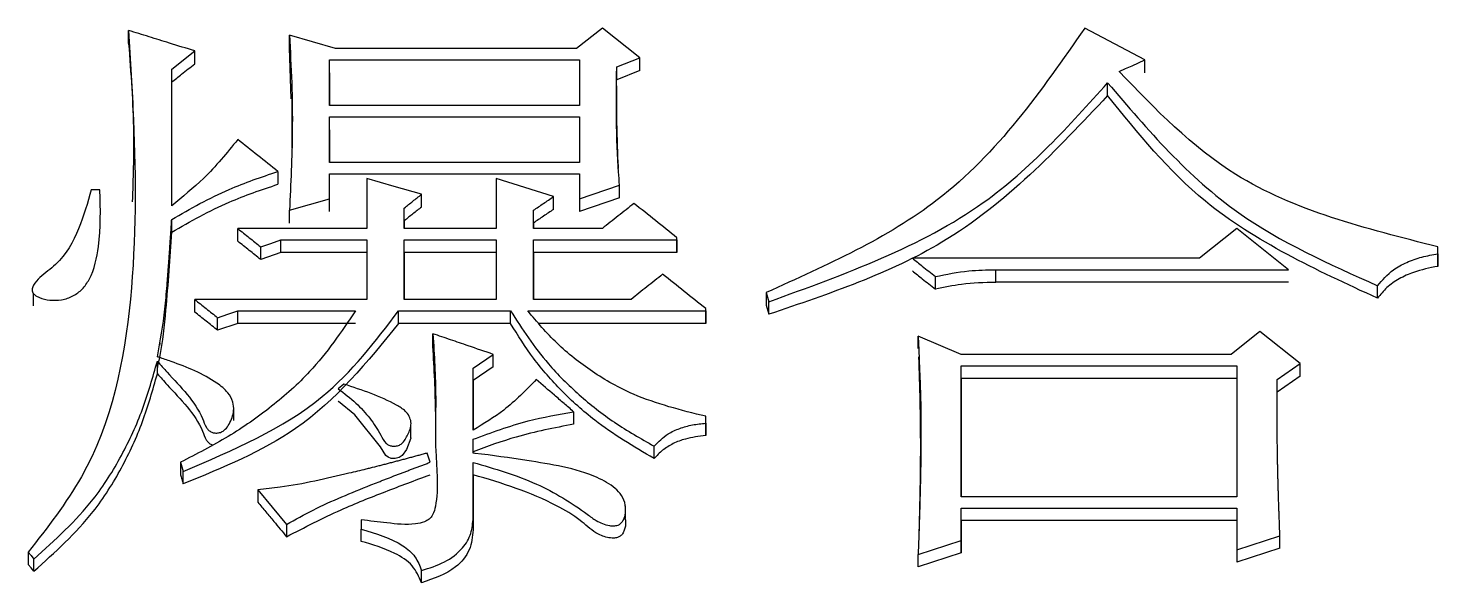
# Model space of a CAD drawing. Header units: millimetres. Extents: x 2028 to 4172, y 863 to 2379.
# Drawn here: x 2530.63 to 2535.94, y 2184.71 to 2186.8 of the extents above; entities that cross this region are included whole.
import ezdxf

# ---------------------------------------------------------------- set-up
doc = ezdxf.new("R2010")
doc.units = ezdxf.units.MM

msp = doc.modelspace()

# ---------------------------------------------------------------- linework, layer by layer
at = {"color": 7, "linetype": 'Continuous', "lineweight": 25}
for p, q in [((2531.0043, 2186.744), (2531.0043, 2186.7928)), ((2532.7892, 2186.8013), (2532.6918, 2186.7244)), ((2532.9298, 2186.6901), (2532.7892, 2186.8013)), ((2534.8337, 2186.6816), (2534.6065, 2186.8013)), ((2531.7832, 2186.7244), (2531.6101, 2186.7757)), ((2531.6101, 2186.7269), (2531.6101, 2186.7757)), ((2531.1666, 2186.6474), (2531.2531, 2186.7158)), ((2531.2531, 2186.6671), (2531.2531, 2186.7158)), ((2531.6171, 2186.5358), (2531.6101, 2186.7269)), ((2531.7615, 2186.6816), (2532.7026, 2186.6816)), ((2531.7615, 2186.5104), (2531.7615, 2186.6816)), ((2531.7615, 2186.633), (2531.7615, 2186.6816)), ((2532.7026, 2186.6816), (2532.7026, 2186.5104)), ((2532.8433, 2186.6559), (2532.9298, 2186.6901)), ((2532.9298, 2186.6415), (2532.9298, 2186.6901)), ((2534.8337, 2186.633), (2534.8337, 2186.6816)), ((2531.1666, 2186.1328), (2531.1666, 2186.6474)), ((2531.1666, 2186.5988), (2531.1666, 2186.6474)), ((2531.7615, 2186.633), (2531.7615, 2186.5104)), ((2532.8433, 2186.6073), (2532.8433, 2186.6559)), ((2532.9298, 2186.6415), (2532.8433, 2186.6073)), ((2531.1666, 2186.1375), (2531.1666, 2186.5988)), ((2534.693, 2186.5475), (2534.693, 2186.5961)), ((2531.619, 2186.5375), (2531.6186, 2186.3514)), ((2532.7026, 2186.5104), (2531.7615, 2186.5104)), ((2531.7615, 2186.4675), (2532.7026, 2186.4675)), ((2531.7615, 2186.296), (2531.7615, 2186.4675)), ((2531.7615, 2186.4192), (2531.7615, 2186.4675)), ((2532.7026, 2186.4675), (2532.7026, 2186.296)), ((2531.7615, 2186.4192), (2531.7615, 2186.296)), ((2531.5668, 2186.2616), (2531.5668, 2186.2136)), ((2532.7026, 2186.296), (2531.7615, 2186.296)), ((2531.7615, 2186.1586), (2531.7615, 2186.2531)), ((2531.7615, 2186.2531), (2532.7026, 2186.2531)), ((2531.7615, 2186.205), (2531.7615, 2186.2531)), ((2532.7026, 2186.2531), (2532.7026, 2186.1586)), ((2531.9022, 2186.2359), (2531.9022, 2186.0468)), ((2532.3889, 2186.2359), (2532.389, 2186.0468)), ((2532.7026, 2186.1586), (2532.8541, 2186.2101)), ((2532.8541, 2186.1621), (2532.8541, 2186.2101)), ((2530.8962, 2186.193), (2530.8637, 2186.193)), ((2531.6101, 2186.1156), (2531.7615, 2186.1586)), ((2531.7615, 2186.1106), (2531.7615, 2186.1586)), ((2532.1077, 2186.1278), (2532.1077, 2186.1758)), ((2532.6053, 2186.1192), (2532.6053, 2186.1672)), ((2532.8541, 2186.1621), (2532.7027, 2186.1106)), ((2532.7026, 2186.1586), (2532.7027, 2186.1106)), ((2530.898, 2186.1126), (2530.898, 2186.1129)), ((2531.6101, 2186.0677), (2531.6101, 2186.1156)), ((2532.0428, 2186.0468), (2532.0428, 2186.1242)), ((2532.0428, 2186.0763), (2532.0428, 2186.1242)), ((2532.5296, 2186.0468), (2532.5296, 2186.1156)), ((2532.5296, 2186.0677), (2532.5296, 2186.1156)), ((2531.1666, 2186.0334), (2531.1666, 2186.0812)), ((2531.9022, 2186.0468), (2531.4154, 2186.0468)), ((2532.0428, 2186.0763), (2532.0428, 2186.0468)), ((2532.389, 2186.0468), (2532.0428, 2186.0468)), ((2532.5296, 2186.0677), (2532.5296, 2186.0468)), ((2532.7892, 2186.0468), (2532.5296, 2186.0468)), ((2535.1798, 2186.0469), (2535.0392, 2185.935)), ((2535.3745, 2185.892), (2535.1798, 2186.0469)), ((2531.5777, 2186.0038), (2531.9022, 2186.0038)), ((2531.5777, 2185.9561), (2531.5777, 2186.0038)), ((2531.9022, 2186.0038), (2531.9022, 2185.78)), ((2532.0428, 2186.0038), (2532.389, 2186.0038)), ((2532.0428, 2185.78), (2532.0428, 2186.0038)), ((2532.0428, 2185.9561), (2532.0428, 2186.0038)), ((2532.389, 2186.0038), (2532.389, 2185.78)), ((2532.5296, 2186.0038), (2533.0704, 2186.0038)), ((2532.5296, 2185.78), (2532.5296, 2186.0038)), ((2532.5296, 2185.9561), (2532.5296, 2186.0038)), ((2533.0704, 2186.0038), (2533.0704, 2186.0124)), ((2533.0704, 2185.9647), (2533.0704, 2186.0124)), ((2533.0704, 2186.0038), (2533.0704, 2185.9561)), ((2531.5019, 2185.9303), (2531.5019, 2185.978)), ((2531.5777, 2185.9561), (2531.5019, 2185.9303)), ((2531.9022, 2185.9561), (2531.5777, 2185.9561)), ((2532.0428, 2185.9561), (2532.0428, 2185.78)), ((2532.389, 2185.9561), (2532.0428, 2185.9561)), ((2532.5296, 2185.9561), (2532.5296, 2185.78)), ((2533.0704, 2185.9561), (2532.5296, 2185.9561)), ((2533.0704, 2185.9561), (2533.0704, 2185.9647)), ((2535.0392, 2185.935), (2533.9575, 2185.935)), ((2535.937, 2185.9522), (2535.937, 2185.978)), ((2535.937, 2185.9303), (2535.937, 2185.978)), ((2535.937, 2185.9522), (2535.937, 2185.9045)), ((2534.2712, 2185.892), (2535.3745, 2185.892)), ((2534.2712, 2185.8444), (2534.2712, 2185.892)), ((2534.044, 2185.8185), (2534.044, 2185.8661)), ((2535.3745, 2185.8444), (2534.2712, 2185.8444)), ((2535.7099, 2185.7841), (2535.7099, 2185.8317)), ((2530.6444, 2185.804), (2530.6444, 2185.7562)), ((2531.9022, 2185.78), (2531.2531, 2185.78)), ((2532.389, 2185.78), (2532.0428, 2185.78)), ((2532.8974, 2185.78), (2532.5296, 2185.78)), ((2533.4058, 2185.8058), (2533.4166, 2185.7714)), ((2533.4058, 2185.8058), (2533.4058, 2185.7583)), ((2531.4154, 2185.7369), (2531.8589, 2185.7369)), ((2532.0212, 2185.7369), (2532.4431, 2185.7369)), ((2532.0212, 2185.6895), (2532.0212, 2185.7369)), ((2532.4431, 2185.6895), (2532.4431, 2185.7369)), ((2532.508, 2185.7369), (2533.1786, 2185.7369)), ((2533.1786, 2185.7369), (2533.1786, 2185.7455)), ((2533.1786, 2185.6981), (2533.1786, 2185.7455)), ((2533.1786, 2185.7369), (2533.1786, 2185.6895)), ((2533.4058, 2185.7583), (2533.4166, 2185.7239)), ((2533.4166, 2185.7239), (2533.4166, 2185.7714)), ((2531.3397, 2185.6636), (2531.3397, 2185.711)), ((2531.4154, 2185.6895), (2531.3397, 2185.6636)), ((2531.8589, 2185.6895), (2531.4154, 2185.6895)), ((2532.4431, 2185.6895), (2532.0212, 2185.6895)), ((2533.1786, 2185.6895), (2532.551, 2185.6895)), ((2533.1786, 2185.6895), (2533.1786, 2185.6981)), ((2532.151, 2185.6033), (2532.151, 2185.6506)), ((2534.1414, 2185.573), (2533.9791, 2185.642)), ((2533.9791, 2185.5947), (2533.9791, 2185.642)), ((2535.2664, 2185.6593), (2535.1582, 2185.573)), ((2535.4178, 2185.5384), (2535.2664, 2185.6593)), ((2532.3024, 2185.5212), (2532.3781, 2185.573)), ((2532.3781, 2185.5258), (2532.3781, 2185.573)), ((2535.1582, 2185.573), (2534.1414, 2185.573)), ((2531.1125, 2185.4999), (2531.1125, 2185.5471)), ((2532.3781, 2185.5258), (2532.3024, 2185.474)), ((2532.3024, 2185.2878), (2532.3024, 2185.5212)), ((2532.3024, 2185.474), (2532.3024, 2185.5212)), ((2534.1414, 2185.5298), (2535.1798, 2185.5298)), ((2534.1414, 2185.0366), (2534.1414, 2185.5298)), ((2534.1414, 2185.4827), (2534.1414, 2185.5298)), ((2535.1798, 2185.5298), (2535.1798, 2185.0366)), ((2535.3313, 2185.478), (2535.4178, 2185.5384)), ((2535.4178, 2185.4913), (2535.4178, 2185.5384)), ((2531.8157, 2185.4607), (2531.7941, 2185.4434)), ((2532.3024, 2185.474), (2532.3024, 2185.2878)), ((2534.1414, 2185.4827), (2534.1414, 2185.0366)), ((2535.1798, 2185.4827), (2534.1414, 2185.4827)), ((2535.4178, 2185.4913), (2535.3313, 2185.431)), ((2531.4004, 2185.3237), (2531.4004, 2185.3709)), ((2532.6811, 2185.31), (2532.6811, 2185.3569)), ((2532.068, 2185.2593), (2532.068, 2185.3064)), ((2533.1786, 2185.3137), (2533.1786, 2185.3397)), ((2533.1786, 2185.3137), (2533.1786, 2185.2669)), ((2532.3024, 2185.2011), (2532.3024, 2185.2532)), ((2532.3024, 2185.2064), (2532.3024, 2185.2532)), ((2532.1402, 2185.1666), (2532.1293, 2185.2012)), ((2532.9839, 2185.1805), (2532.9839, 2185.2272)), ((2531.1991, 2185.1666), (2531.2099, 2185.132)), ((2532.3024, 2184.9586), (2532.3024, 2185.1663)), ((2532.3024, 2185.1197), (2532.3024, 2185.1663)), ((2531.2099, 2185.0854), (2531.2099, 2185.132)), ((2532.3024, 2185.1197), (2532.3024, 2184.9122)), ((2531.4911, 2185.0626), (2531.5993, 2184.9326)), ((2531.4911, 2185.0626), (2531.4911, 2185.0161)), ((2535.1798, 2185.0366), (2534.1414, 2185.0366)), ((2532.8758, 2184.9563), (2532.8758, 2185.003)), ((2534.1414, 2184.8718), (2534.1414, 2184.9933)), ((2534.1414, 2184.9933), (2535.1798, 2184.9933)), ((2534.1414, 2184.9468), (2534.1414, 2184.9933)), ((2535.1798, 2184.9933), (2535.1798, 2184.8371)), ((2531.5993, 2184.9326), (2531.5993, 2184.8862)), ((2531.8805, 2184.9498), (2531.8805, 2184.9152)), ((2532.3024, 2184.9586), (2532.3024, 2184.9122)), ((2535.1798, 2184.9469), (2534.1414, 2184.9468)), ((2534.1414, 2184.9468), (2534.1414, 2184.8255)), ((2531.8805, 2184.8689), (2531.8805, 2184.9152)), ((2533.9791, 2184.8197), (2534.1414, 2184.8718)), ((2534.1414, 2184.8255), (2534.1414, 2184.8718)), ((2535.1798, 2184.8371), (2535.3421, 2184.8892)), ((2535.3421, 2184.8429), (2535.3421, 2184.8892)), ((2530.6259, 2184.8283), (2530.6259, 2184.782)), ((2534.1414, 2184.8255), (2533.9791, 2184.7735)), ((2533.9791, 2184.7735), (2533.9791, 2184.8197)), ((2535.3421, 2184.8429), (2535.1798, 2184.7909)), ((2535.1798, 2184.8371), (2535.1798, 2184.7909)), ((2530.6474, 2184.7562), (2530.6474, 2184.8024)), ((2532.1077, 2184.7128), (2532.1077, 2184.7589))]:
    msp.add_line(p, q, dxfattribs=at)
at = {"color": 7, "linetype": 'Continuous', "lineweight": 25, "flags": 128}
for points in [[(2532.6918, 2186.7244), (2532.2375, 2186.7244), (2531.7832, 2186.7244)], [(2534.7363, 2186.6388), (2534.7606, 2186.6495), (2534.785, 2186.6602), (2534.8093, 2186.6709), (2534.8337, 2186.6816)], [(2532.1077, 2186.1758), (2532.0049, 2186.2058), (2531.9022, 2186.2359)], [(2532.6053, 2186.1672), (2532.4971, 2186.2015), (2532.3889, 2186.2359)], [(2531.4154, 2185.999), (2531.4154, 2186.0111), (2531.4154, 2186.0232), (2531.4154, 2186.0468)], [(2531.5019, 2185.978), (2531.5398, 2185.9909), (2531.5777, 2186.0038)], [(2535.937, 2185.9045), (2535.937, 2185.919), (2535.937, 2185.9303)], [(2531.2531, 2185.7325), (2531.2531, 2185.7445), (2531.2531, 2185.7565), (2531.2531, 2185.78)], [(2531.3397, 2185.711), (2531.3775, 2185.7239), (2531.4154, 2185.7369)], [(2531.4154, 2185.6895), (2531.4154, 2185.7087), (2531.4154, 2185.7228), (2531.4154, 2185.7369)], [(2532.0677, 2185.2593), (2532.0677, 2185.2576), (2532.0512, 2185.2148), (2532.035, 2185.1921), (2532.0231, 2185.1844), (2532.0088, 2185.1807), (2531.9937, 2185.1814), (2531.9824, 2185.1855), (2531.9733, 2185.1927), (2531.9527, 2185.2251), (2531.8568, 2185.3457), (2531.7947, 2185.3959), (2531.7941, 2185.3964), (2531.7941, 2185.3964)], [(2533.1786, 2185.2928), (2533.1786, 2185.3084), (2533.1786, 2185.3397)], [(2533.1786, 2185.2669), (2533.1786, 2185.2757), (2533.1786, 2185.2814), (2533.1786, 2185.2871), (2533.1786, 2185.2928)], [(2531.1991, 2185.1666), (2531.1991, 2185.1474), (2531.1991, 2185.1336), (2531.1991, 2185.1199)], [(2530.6258, 2184.8283), (2530.6366, 2184.8153), (2530.6474, 2184.8024)], [(2530.6474, 2184.7562), (2530.642, 2184.7627), (2530.6365, 2184.7692), (2530.6258, 2184.7821)]]:
    msp.add_lwpolyline(points, dxfattribs=at)
at = {"color": 7, "linetype": 'Continuous', "lineweight": 25}
for points, knots in [([(2531.0043, 2186.7928), (2531.011, 2186.6806), (2531.0313, 2186.3445), (2531.034, 2185.7811), (2530.9193, 2185.2034), (2530.6981, 2184.9206), (2530.6259, 2184.8283)], [0, 0, 0, 0, 0.166548, 0.499383, 0.836688, 1, 1, 1, 1]), ([(2531.2531, 2186.7158), (2531.2214, 2186.7256), (2531.1641, 2186.7434), (2531.0811, 2186.769), (2531.0299, 2186.7849), (2531.0043, 2186.7928)], [0, 0, 0, 0, 0.382595, 0.691297, 1, 1, 1, 1]), ([(2534.6065, 2186.8013), (2534.4426, 2186.5656), (2534.1444, 2186.1365), (2533.6352, 2185.9085), (2533.4058, 2185.8058)], [0, 0, 0, 0, 0.549466, 1, 1, 1, 1]), ([(2531.0043, 2186.744), (2531.0126, 2186.632), (2531.0274, 2186.4337), (2531.0208, 2186.2339), (2531.0179, 2186.1469)], [0, 0, 0, 0, 0.564585, 1, 1, 1, 1]), ([(2531.6101, 2186.7757), (2531.6133, 2186.7156), (2531.6198, 2186.5955), (2531.6229, 2186.3755), (2531.615, 2186.2154), (2531.6101, 2186.1156)], [0, 0, 0, 0, 0.273667, 0.547376, 1, 1, 1, 1]), ([(2531.1666, 2186.5988), (2531.1791, 2186.6086), (2531.1997, 2186.625), (2531.2286, 2186.6478), (2531.2449, 2186.6607), (2531.2531, 2186.6671)], [0, 0, 0, 0, 0.4329059, 0.716452, 1, 1, 1, 1]), ([(2532.8541, 2186.2101), (2532.8528, 2186.2269), (2532.8508, 2186.2522), (2532.8467, 2186.311), (2532.8447, 2186.3573), (2532.8436, 2186.3993), (2532.8433, 2186.4119), (2532.8431, 2186.4245), (2532.8429, 2186.4372), (2532.8426, 2186.454), (2532.8425, 2186.4708), (2532.8424, 2186.4876), (2532.8423, 2186.5002), (2532.8423, 2186.5128), (2532.8423, 2186.5254), (2532.8423, 2186.538), (2532.8424, 2186.5485), (2532.8424, 2186.5569), (2532.8424, 2186.5632), (2532.8425, 2186.5695), (2532.8425, 2186.5758), (2532.8426, 2186.5821), (2532.8426, 2186.5884), (2532.8427, 2186.5947), (2532.8427, 2186.6031), (2532.8428, 2186.6115), (2532.8429, 2186.6199), (2532.843, 2186.6262), (2532.843, 2186.6325), (2532.8431, 2186.6388), (2532.8432, 2186.6466), (2532.8432, 2186.6523), (2532.8433, 2186.6559)], [0, 0, 0, 0, 0.113118, 0.169677, 0.395941, 0.424221, 0.4525, 0.480779, 0.509059, 0.537338, 0.593897, 0.622177, 0.650456, 0.678735, 0.707015, 0.735294, 0.763573, 0.777713, 0.791853, 0.805993, 0.820132, 0.834272, 0.848412, 0.862551, 0.876691, 0.90497, 0.91911, 0.93325, 0.947389, 0.961529, 0.975669, 1, 1, 1, 1]), ([(2535.937, 2185.978), (2535.666, 2186.0464), (2535.1892, 2186.1665), (2534.8728, 2186.4964), (2534.7363, 2186.6388)], [0, 0, 0, 0, 0.568428, 1, 1, 1, 1]), ([(2532.8497, 2186.2736), (2532.8497, 2186.2736), (2532.8498, 2186.2736), (2532.8497, 2186.2757), (2532.8479, 2186.3185), (2532.8439, 2186.4187), (2532.8433, 2186.5109), (2532.8432, 2186.5605), (2532.8432, 2186.5782), (2532.8432, 2186.5845), (2532.8431, 2186.5842), (2532.8431, 2186.584)], [0, 0, 0, 0, 0.0066914, 0.0176059, 0.0437839, 0.5138257, 0.7288407, 0.8737613, 0.9090141, 0.9446975, 1, 1, 1, 1]), ([(2533.4166, 2185.7714), (2533.7042, 2185.8752), (2534.2112, 2186.0584), (2534.5475, 2186.4337), (2534.693, 2186.596)], [0, 0, 0, 0, 0.567325, 1, 1, 1, 1]), ([(2534.693, 2186.596), (2534.8444, 2186.4184), (2535.1191, 2186.0962), (2535.5269, 2185.9136), (2535.7099, 2185.8317)], [0, 0, 0, 0, 0.5512468, 1, 1, 1, 1]), ([(2534.693, 2186.5475), (2534.5012, 2186.3435), (2534.1534, 2185.9733), (2533.6448, 2185.8012), (2533.4166, 2185.7239)], [0, 0, 0, 0, 0.551269, 1, 1, 1, 1]), ([(2535.7099, 2185.7841), (2535.4785, 2185.8909), (2535.0712, 2186.0789), (2534.8071, 2186.4061), (2534.693, 2186.5475)], [0, 0, 0, 0, 0.567951, 1, 1, 1, 1]), ([(2531.4154, 2186.3818), (2531.3744, 2186.3316), (2531.3007, 2186.2415), (2531.2078, 2186.1662), (2531.1666, 2186.1328)], [0, 0, 0, 0, 0.556387, 1, 1, 1, 1]), ([(2531.5668, 2186.2616), (2531.5416, 2186.2817), (2531.4911, 2186.3217), (2531.4406, 2186.3618), (2531.4154, 2186.3818)], [0, 0, 0, 0, 0.499997, 1, 1, 1, 1]), ([(2531.1666, 2186.0812), (2531.2372, 2186.1215), (2531.3638, 2186.1936), (2531.5046, 2186.2408), (2531.5668, 2186.2616)], [0, 0, 0, 0, 0.557889, 1, 1, 1, 1]), ([(2531.1666, 2186.0334), (2531.2372, 2186.0736), (2531.3638, 2186.1456), (2531.5046, 2186.1927), (2531.5668, 2186.2136)], [0, 0, 0, 0, 0.5578529, 1, 1, 1, 1]), ([(2530.8637, 2186.193), (2530.8496, 2186.1438), (2530.8212, 2186.045), (2530.7572, 2185.9262), (2530.6779, 2185.8728), (2530.6488, 2185.8409), (2530.6407, 2185.8225), (2530.6402, 2185.812), (2530.6437, 2185.8035), (2530.6529, 2185.7944), (2530.6739, 2185.7835), (2530.7083, 2185.7757), (2530.7527, 2185.7764), (2530.7954, 2185.7913), (2530.8319, 2185.8181), (2530.8732, 2185.8794), (2530.8996, 2186.0072), (2530.8986, 2186.1208), (2530.8962, 2186.1919), (2530.8962, 2186.193)], [0, 0, 0, 0, 0.151237, 0.303887, 0.374012, 0.409203, 0.423454, 0.431523, 0.439658, 0.449578, 0.466985, 0.502292, 0.540771, 0.580872, 0.619436, 0.662511, 0.788748, 0.996835, 1, 1, 1, 1]), ([(2532.0428, 2186.1242), (2532.0536, 2186.1328), (2532.0752, 2186.15), (2532.0969, 2186.1672), (2532.1077, 2186.1758)], [0, 0, 0, 0, 0.500001, 1, 1, 1, 1]), ([(2532.5296, 2186.1156), (2532.5422, 2186.1242), (2532.5674, 2186.1414), (2532.5927, 2186.1586), (2532.6053, 2186.1672)], [0, 0, 0, 0, 0.500001, 1, 1, 1, 1]), ([(2532.1077, 2186.1278), (2532.0969, 2186.1192), (2532.0752, 2186.1021), (2532.0536, 2186.0849), (2532.0428, 2186.0763)], [0, 0, 0, 0, 0.499997, 1, 1, 1, 1]), ([(2532.6053, 2186.1192), (2532.5927, 2186.1106), (2532.5674, 2186.0935), (2532.5422, 2186.0763), (2532.5296, 2186.0677)], [0, 0, 0, 0, 0.499997, 1, 1, 1, 1]), ([(2532.9082, 2186.1414), (2532.8883, 2186.1257), (2532.8487, 2186.0941), (2532.809, 2186.0626), (2532.7892, 2186.0468)], [0, 0, 0, 0, 0.500001, 1, 1, 1, 1]), ([(2533.0704, 2186.0124), (2533.0434, 2186.0339), (2532.9893, 2186.077), (2532.9352, 2186.1199), (2532.9082, 2186.1414)], [0, 0, 0, 0, 0.5, 1, 1, 1, 1]), ([(2531.1125, 2185.5643), (2531.1233, 2185.6237), (2531.1394, 2185.7128), (2531.147, 2185.8102), (2531.1504, 2185.8512), (2531.1516, 2185.8662), (2531.1525, 2185.8774), (2531.1533, 2185.8886), (2531.1542, 2185.8998), (2531.1549, 2185.9092), (2531.1556, 2185.9185), (2531.1561, 2185.926), (2531.1566, 2185.9335), (2531.1572, 2185.9409), (2531.1577, 2185.9484), (2531.1583, 2185.9577), (2531.1589, 2185.9652), (2531.1595, 2185.9745), (2531.16, 2185.982), (2531.1605, 2185.9895), (2531.161, 2185.997), (2531.1615, 2186.0044), (2531.1622, 2186.0138), (2531.1627, 2186.0212), (2531.1633, 2186.0306), (2531.1638, 2186.038), (2531.1644, 2186.0474), (2531.1649, 2186.0548), (2531.1654, 2186.0623), (2531.1659, 2186.0705), (2531.1663, 2186.0768), (2531.1666, 2186.0812)], [0, 0, 0, 0, 0.346641, 0.519778, 0.563061, 0.584702, 0.606343, 0.627984, 0.649626, 0.671267, 0.682088, 0.703729, 0.714549, 0.72537, 0.747011, 0.757832, 0.779473, 0.790294, 0.811935, 0.822756, 0.833576, 0.855218, 0.866038, 0.88768, 0.8985, 0.920141, 0.930962, 0.952603, 0.963424, 0.974245, 1, 1, 1, 1]), ([(2531.4154, 2186.0468), (2531.4298, 2186.0354), (2531.4587, 2186.0124), (2531.4875, 2185.9895), (2531.5019, 2185.978)], [0, 0, 0, 0, 0.499999, 1, 1, 1, 1]), ([(2531.1125, 2185.5172), (2531.1157, 2185.5319), (2531.1315, 2185.6058), (2531.1449, 2185.7296), (2531.157, 2185.887), (2531.1634, 2185.9846), (2531.1666, 2186.0334)], [0, 0, 0, 0, 0.086672, 0.433942, 0.716948, 1, 1, 1, 1]), ([(2531.5019, 2185.9303), (2531.4875, 2185.9418), (2531.4587, 2185.9647), (2531.4298, 2185.9876), (2531.4154, 2185.999)], [0, 0, 0, 0, 0.5, 1, 1, 1, 1]), ([(2533.9575, 2185.935), (2533.9698, 2185.9252), (2533.9904, 2185.9088), (2534.0193, 2185.8858), (2534.0358, 2185.8727), (2534.044, 2185.8661)], [0, 0, 0, 0, 0.428307, 0.714154, 1, 1, 1, 1]), ([(2535.7099, 2185.8317), (2535.7283, 2185.8529), (2535.7589, 2185.8883), (2535.8198, 2185.9211), (2535.8768, 2185.9408), (2535.9169, 2185.9484), (2535.937, 2185.9522)], [0, 0, 0, 0, 0.329917, 0.550134, 0.774051, 1, 1, 1, 1]), ([(2533.9575, 2185.8873), (2533.9698, 2185.8775), (2533.9904, 2185.8611), (2534.0193, 2185.8382), (2534.0358, 2185.8251), (2534.044, 2185.8185)], [0, 0, 0, 0, 0.4285576, 0.7142788, 1, 1, 1, 1]), ([(2534.044, 2185.8661), (2534.0858, 2185.8746), (2534.1607, 2185.8897), (2534.2373, 2185.8912), (2534.2712, 2185.8919)], [0, 0, 0, 0, 0.559043, 1, 1, 1, 1]), ([(2535.937, 2185.9045), (2535.9059, 2185.8984), (2535.855, 2185.8883), (2535.7911, 2185.8589), (2535.7434, 2185.8267), (2535.721, 2185.7982), (2535.7099, 2185.7841)], [0, 0, 0, 0, 0.34797, 0.569793, 0.78749, 1, 1, 1, 1]), ([(2533.0164, 2185.8747), (2532.9965, 2185.8589), (2532.9569, 2185.8274), (2532.9172, 2185.7958), (2532.8974, 2185.78)], [0, 0, 0, 0, 0.500001, 1, 1, 1, 1]), ([(2533.1786, 2185.7455), (2533.1516, 2185.767), (2533.0975, 2185.8101), (2533.0434, 2185.8532), (2533.0164, 2185.8747)], [0, 0, 0, 0, 0.5, 1, 1, 1, 1]), ([(2534.2712, 2185.8443), (2534.2281, 2185.8431), (2534.1514, 2185.841), (2534.0768, 2185.8254), (2534.044, 2185.8185)], [0, 0, 0, 0, 0.5608916, 1, 1, 1, 1]), ([(2531.2531, 2185.78), (2531.2676, 2185.7685), (2531.2964, 2185.7455), (2531.3253, 2185.7225), (2531.3397, 2185.711)], [0, 0, 0, 0, 0.4999995, 1, 1, 1, 1]), ([(2531.8589, 2185.7369), (2531.8053, 2185.6578), (2531.7165, 2185.5267), (2531.5449, 2185.3742), (2531.3812, 2185.2596), (2531.26, 2185.1977), (2531.1991, 2185.1666)], [0, 0, 0, 0, 0.333002, 0.552476, 0.774971, 1, 1, 1, 1]), ([(2531.2099, 2185.132), (2531.3983, 2185.2123), (2531.7298, 2185.3536), (2531.9333, 2185.6213), (2532.0212, 2185.7369)], [0, 0, 0, 0, 0.568507, 1, 1, 1, 1]), ([(2531.3397, 2185.6636), (2531.3253, 2185.6751), (2531.2964, 2185.6981), (2531.2676, 2185.721), (2531.2531, 2185.7325)], [0, 0, 0, 0, 0.5, 1, 1, 1, 1]), ([(2532.4431, 2185.7369), (2532.4876, 2185.6685), (2532.5614, 2185.5553), (2532.7, 2185.4185), (2532.8331, 2185.3135), (2532.9335, 2185.2561), (2532.9839, 2185.2272)], [0, 0, 0, 0, 0.333809, 0.553089, 0.775219, 1, 1, 1, 1]), ([(2533.1786, 2185.3397), (2533.0857, 2185.3628), (2532.9337, 2185.4005), (2532.7496, 2185.5045), (2532.6147, 2185.6109), (2532.5434, 2185.6951), (2532.508, 2185.7369)], [0, 0, 0, 0, 0.347456, 0.568585, 0.785979, 1, 1, 1, 1]), ([(2532.0212, 2185.6895), (2531.9038, 2185.5447), (2531.6905, 2185.2816), (2531.359, 2185.1462), (2531.2099, 2185.0854)], [0, 0, 0, 0, 0.550322, 1, 1, 1, 1]), ([(2532.9839, 2185.1805), (2532.907, 2185.2261), (2532.781, 2185.3008), (2532.6341, 2185.4336), (2532.5269, 2185.5558), (2532.4709, 2185.6451), (2532.4431, 2185.6895)], [0, 0, 0, 0, 0.346062, 0.56664, 0.784508, 1, 1, 1, 1]), ([(2531.1212, 2185.6063), (2531.1212, 2185.6063), (2531.1212, 2185.6062), (2531.1213, 2185.6066), (2531.1215, 2185.6078), (2531.1221, 2185.611), (2531.1228, 2185.6144), (2531.1232, 2185.6163)], [0, 0, 0, 0, 0.025297, 0.141451, 0.270493, 0.58461, 1, 1, 1, 1]), ([(2532.151, 2185.6506), (2532.1558, 2185.5706), (2532.1648, 2185.4227), (2532.1563, 2185.2063), (2532.1744, 2185.0579), (2532.1538, 2184.9723), (2532.1378, 2184.952), (2532.1155, 2184.9394), (2532.0612, 2184.9285), (2531.9805, 2184.9379), (2531.9127, 2184.946), (2531.8805, 2184.9498)], [0, 0, 0, 0, 0.257644, 0.476383, 0.695117, 0.731864, 0.752184, 0.772582, 0.805413, 0.907666, 1, 1, 1, 1]), ([(2532.3781, 2185.573), (2532.3467, 2185.5837), (2532.2932, 2185.602), (2532.2175, 2185.6279), (2532.1731, 2185.643), (2532.151, 2185.6506)], [0, 0, 0, 0, 0.414509, 0.707253, 1, 1, 1, 1]), ([(2533.9791, 2185.642), (2533.9795, 2185.6338), (2533.9801, 2185.6216), (2533.981, 2185.6012), (2533.9818, 2185.5807), (2533.9826, 2185.5603), (2533.9834, 2185.5399), (2533.984, 2185.5235), (2533.9846, 2185.5072), (2533.9851, 2185.4949), (2533.9861, 2185.4704), (2533.9893, 2185.3845), (2533.9898, 2185.2984), (2533.9894, 2185.2205), (2533.9893, 2185.2041), (2533.9891, 2185.1877), (2533.9889, 2185.1713), (2533.9887, 2185.1549), (2533.9884, 2185.1385), (2533.9882, 2185.1262), (2533.988, 2185.116), (2533.9878, 2185.1057), (2533.9876, 2185.0975), (2533.9874, 2185.0893), (2533.9872, 2185.0811), (2533.987, 2185.0729), (2533.9868, 2185.0626), (2533.9866, 2185.0544), (2533.9863, 2185.0462), (2533.9861, 2185.038), (2533.9859, 2185.0298), (2533.9856, 2185.0195), (2533.9854, 2185.0113), (2533.9852, 2185.0031), (2533.9849, 2184.9949), (2533.9847, 2184.9867), (2533.9844, 2184.9785), (2533.9842, 2184.9703), (2533.9839, 2184.962), (2533.9836, 2184.9518), (2533.9833, 2184.9436), (2533.983, 2184.9333), (2533.9827, 2184.9251), (2533.9825, 2184.9169), (2533.9822, 2184.9086), (2533.9819, 2184.9004), (2533.9815, 2184.8902), (2533.9813, 2184.8819), (2533.981, 2184.8737), (2533.9807, 2184.8655), (2533.9804, 2184.8573), (2533.9801, 2184.8491), (2533.9798, 2184.8411), (2533.9795, 2184.8313), (2533.9792, 2184.8236), (2533.9791, 2184.8197)], [0, 0, 0, 0, 0.029904, 0.044856, 0.07476, 0.104664, 0.119616, 0.14952, 0.164472, 0.179424, 0.194376, 0.254184, 0.493446, 0.508398, 0.538302, 0.553254, 0.568206, 0.59811, 0.613062, 0.628014, 0.642966, 0.650442, 0.665394, 0.67287, 0.680346, 0.695298, 0.702774, 0.717726, 0.725202, 0.732678, 0.74763, 0.755106, 0.770057, 0.777533, 0.785009, 0.799961, 0.807437, 0.814913, 0.829865, 0.837341, 0.852293, 0.859769, 0.874721, 0.882197, 0.889673, 0.904625, 0.912101, 0.927053, 0.934529, 0.942005, 0.956957, 0.964433, 0.971909, 0.985954, 1, 1, 1, 1]), ([(2531.1125, 2185.5471), (2531.1247, 2185.5333), (2531.1856, 2185.4643), (2531.2643, 2185.3877), (2531.2923, 2185.3043), (2531.3047, 2185.2868), (2531.3164, 2185.2796), (2531.3297, 2185.2764), (2531.3437, 2185.277), (2531.3575, 2185.2816), (2531.3719, 2185.2927), (2531.3885, 2185.3191), (2531.4022, 2185.3541), (2531.3987, 2185.3962), (2531.3774, 2185.4334), (2531.3034, 2185.4935), (2531.2099, 2185.5305), (2531.132, 2185.5574), (2531.1148, 2185.5635), (2531.1125, 2185.5643)], [0, 0, 0, 0, 0.066203, 0.331418, 0.376174, 0.392134, 0.408285, 0.422252, 0.437571, 0.454108, 0.470588, 0.499884, 0.567199, 0.607022, 0.655995, 0.720748, 0.938177, 0.991744, 1, 1, 1, 1]), ([(2532.1615, 2185.22), (2532.1617, 2185.2631), (2532.1624, 2185.3912), (2532.1555, 2185.5188), (2532.151, 2185.6033)], [0, 0, 0, 0, 0.336896, 1, 1, 1, 1]), ([(2533.9806, 2185.5637), (2533.984, 2185.4526), (2533.989, 2185.2878), (2533.9861, 2185.0748), (2533.9839, 2184.9734), (2533.9826, 2184.9259), (2533.9819, 2184.9014), (2533.9817, 2184.8954), (2533.9816, 2184.8914)], [0, 0, 0, 0, 0.503814, 0.747752, 0.874235, 0.934549, 0.957165, 1, 1, 1, 1]), ([(2530.6474, 2184.8024), (2530.7266, 2184.8741), (2530.8563, 2184.9914), (2530.9807, 2185.1904), (2531.0612, 2185.3653), (2531.0955, 2185.4866), (2531.1125, 2185.5471)], [0, 0, 0, 0, 0.345608, 0.56562, 0.783503, 1, 1, 1, 1]), ([(2530.6474, 2184.7562), (2530.7266, 2184.8278), (2530.8563, 2184.945), (2530.9807, 2185.1437), (2531.0612, 2185.3184), (2531.0955, 2185.4395), (2531.1125, 2185.4999)], [0, 0, 0, 0, 0.345691, 0.565702, 0.783554, 1, 1, 1, 1]), ([(2531.1125, 2185.4999), (2531.1247, 2185.4861), (2531.1857, 2185.4172), (2531.2642, 2185.341), (2531.2923, 2185.2576), (2531.3044, 2185.2404), (2531.3134, 2185.234), (2531.3195, 2185.2326), (2531.3208, 2185.2323)], [0, 0, 0, 0, 0.160679, 0.804376, 0.910674, 0.949608, 0.989033, 1, 1, 1, 1]), ([(2531.7941, 2185.4434), (2531.8169, 2185.426), (2531.8607, 2185.3925), (2531.9143, 2185.3332), (2531.9494, 2185.2812), (2531.967, 2185.2428), (2531.9848, 2185.2302), (2531.9973, 2185.227), (2532.0109, 2185.2271), (2532.0248, 2185.231), (2532.039, 2185.241), (2532.0532, 2185.2635), (2532.0659, 2185.2896), (2532.0697, 2185.3188), (2532.062, 2185.3405), (2532.0448, 2185.3637), (2531.9955, 2185.3934), (2531.9183, 2185.4276), (2531.85, 2185.4496), (2531.8157, 2185.4607)], [0, 0, 0, 0, 0.117411, 0.224514, 0.331514, 0.385099, 0.401502, 0.417942, 0.434593, 0.453955, 0.473463, 0.503457, 0.565822, 0.597864, 0.6299, 0.663784, 0.718184, 0.85806, 1, 1, 1, 1]), ([(2532.5404, 2185.478), (2532.5013, 2185.4379), (2532.4308, 2185.3658), (2532.3419, 2185.3118), (2532.3024, 2185.2878)], [0, 0, 0, 0, 0.555111, 1, 1, 1, 1]), ([(2532.681, 2185.357), (2532.669, 2185.3673), (2532.6449, 2185.3881), (2532.598, 2185.4284), (2532.5632, 2185.4584), (2532.5404, 2185.478)], [0, 0, 0, 0, 0.25711, 0.51422, 1, 1, 1, 1]), ([(2535.3421, 2184.8892), (2535.3416, 2184.9012), (2535.341, 2184.9193), (2535.3401, 2184.9434), (2535.3394, 2184.9615), (2535.3388, 2184.9795), (2535.3381, 2184.9976), (2535.3375, 2185.0157), (2535.337, 2185.0307), (2535.3366, 2185.0428), (2535.3364, 2185.0518), (2535.3361, 2185.0608), (2535.3358, 2185.0698), (2535.3356, 2185.0789), (2535.3353, 2185.0879), (2535.3351, 2185.0969), (2535.3348, 2185.106), (2535.3346, 2185.115), (2535.3344, 2185.124), (2535.3342, 2185.133), (2535.334, 2185.1421), (2535.3338, 2185.1511), (2535.3336, 2185.1601), (2535.3334, 2185.1691), (2535.3332, 2185.1781), (2535.3331, 2185.1872), (2535.3329, 2185.1962), (2535.3328, 2185.2052), (2535.3327, 2185.2142), (2535.3326, 2185.2232), (2535.3324, 2185.2323), (2535.3323, 2185.2413), (2535.3322, 2185.2503), (2535.3321, 2185.2593), (2535.3321, 2185.2683), (2535.332, 2185.2774), (2535.3319, 2185.2864), (2535.3318, 2185.2954), (2535.3318, 2185.3044), (2535.3317, 2185.3134), (2535.3317, 2185.3224), (2535.3316, 2185.3344), (2535.3316, 2185.3465), (2535.3315, 2185.3585), (2535.3315, 2185.3675), (2535.3314, 2185.3765), (2535.3314, 2185.3855), (2535.3314, 2185.3945), (2535.3314, 2185.4035), (2535.3314, 2185.4125), (2535.3313, 2185.4215), (2535.3313, 2185.4305), (2535.3313, 2185.438), (2535.3313, 2185.444), (2535.3313, 2185.4485), (2535.3313, 2185.4531), (2535.3313, 2185.4576), (2535.3313, 2185.4621), (2535.3313, 2185.4666), (2535.3313, 2185.4719), (2535.3313, 2185.4757), (2535.3313, 2185.478)], [0, 0, 0, 0, 0.061285, 0.091928, 0.12257, 0.153213, 0.183855, 0.214498, 0.24514, 0.260462, 0.275783, 0.291104, 0.306426, 0.321747, 0.337068, 0.352389, 0.367711, 0.383032, 0.398353, 0.413674, 0.428996, 0.444317, 0.459638, 0.47496, 0.490281, 0.505602, 0.520923, 0.536245, 0.551566, 0.566887, 0.582209, 0.59753, 0.612851, 0.628172, 0.643494, 0.658815, 0.674136, 0.689457, 0.704779, 0.7201, 0.735421, 0.750743, 0.781385, 0.796706, 0.812028, 0.827349, 0.84267, 0.857991, 0.873313, 0.888634, 0.903955, 0.919277, 0.934598, 0.942258, 0.949919, 0.95758, 0.96524, 0.972901, 0.980562, 0.988222, 1, 1, 1, 1]), ([(2532.3024, 2185.2532), (2532.3709, 2185.2785), (2532.4934, 2185.3238), (2532.6236, 2185.3468), (2532.681, 2185.3569)], [0, 0, 0, 0, 0.55855, 1, 1, 1, 1]), ([(2532.681, 2185.31), (2532.6082, 2185.2961), (2532.4786, 2185.2712), (2532.3561, 2185.2262), (2532.3024, 2185.2064)], [0, 0, 0, 0, 0.561231, 1, 1, 1, 1]), ([(2532.9839, 2185.2272), (2533.0005, 2185.2439), (2533.028, 2185.2716), (2533.0804, 2185.2951), (2533.1282, 2185.3089), (2533.1618, 2185.3121), (2533.1786, 2185.3137)], [0, 0, 0, 0, 0.330678, 0.55099, 0.77457, 1, 1, 1, 1]), ([(2533.1786, 2185.2669), (2533.1527, 2185.2639), (2533.1102, 2185.259), (2533.0556, 2185.2382), (2533.0149, 2185.2134), (2532.9942, 2185.1914), (2532.9839, 2185.1805)], [0, 0, 0, 0, 0.347151, 0.569168, 0.786857, 1, 1, 1, 1]), ([(2532.1293, 2185.2012), (2532.1267, 2185.2005), (2532.1214, 2185.1991), (2532.1135, 2185.1969), (2532.1055, 2185.1948), (2532.0949, 2185.1919), (2532.0843, 2185.1891), (2532.0737, 2185.1862), (2532.0658, 2185.1841), (2532.0552, 2185.1813), (2532.0446, 2185.1784), (2532.034, 2185.1756), (2532.0261, 2185.1735), (2532.0155, 2185.1707), (2532.0048, 2185.1679), (2531.9916, 2185.1644), (2531.9783, 2185.1609), (2531.9624, 2185.1568), (2531.9411, 2185.1513), (2531.9198, 2185.146), (2531.8825, 2185.1367), (2531.7703, 2185.1098), (2531.6353, 2185.0783), (2531.5192, 2185.0657), (2531.4911, 2185.0626)], [0, 0, 0, 0, 0.012619, 0.025237, 0.037856, 0.050474, 0.075711, 0.08833, 0.100948, 0.113567, 0.138804, 0.151422, 0.164041, 0.176659, 0.201896, 0.214515, 0.239752, 0.264989, 0.290226, 0.3407, 0.365937, 0.466887, 0.870929, 1, 1, 1, 1]), ([(2532.3024, 2185.1663), (2532.3836, 2185.1424), (2532.5381, 2185.097), (2532.6855, 2185.0073), (2532.7678, 2184.9437), (2532.8033, 2184.9293), (2532.8321, 2184.9265), (2532.8472, 2184.9289), (2532.8594, 2184.9362), (2532.8694, 2184.9489), (2532.8774, 2184.9725), (2532.8778, 2185.0057), (2532.8645, 2185.0416), (2532.8287, 2185.079), (2532.7151, 2185.1415), (2532.5292, 2185.1689), (2532.3725, 2185.1934), (2532.3048, 2185.2008), (2532.3024, 2185.2011)], [0, 0, 0, 0, 0.188824, 0.359425, 0.391174, 0.431004, 0.443042, 0.4552, 0.463942, 0.475035, 0.493349, 0.52466, 0.556942, 0.585534, 0.64557, 0.848774, 0.994709, 1, 1, 1, 1]), ([(2531.5993, 2184.9326), (2531.6325, 2184.9511), (2531.734, 2185.0077), (2531.8528, 2185.0554), (2531.9402, 2185.0903), (2531.9587, 2185.0976), (2531.9773, 2185.1048), (2531.9935, 2185.1111), (2532.0074, 2185.1165), (2532.0144, 2185.1191), (2532.0237, 2185.1227), (2532.033, 2185.1262), (2532.0423, 2185.1298), (2532.0493, 2185.1324), (2532.0586, 2185.1359), (2532.0679, 2185.1395), (2532.0772, 2185.143), (2532.0842, 2185.1456), (2532.0935, 2185.1491), (2532.1028, 2185.1526), (2532.1122, 2185.1561), (2532.1191, 2185.1587), (2532.1285, 2185.1622), (2532.1355, 2185.1648), (2532.1402, 2185.1666)], [0, 0, 0, 0, 0.194919, 0.596792, 0.647185, 0.672381, 0.697577, 0.74797, 0.760568, 0.773166, 0.785764, 0.81096, 0.823558, 0.836156, 0.848754, 0.873951, 0.886549, 0.899147, 0.911745, 0.936941, 0.949539, 0.962137, 0.974736, 1, 1, 1, 1]), ([(2531.5993, 2184.8862), (2531.6671, 2184.9214), (2531.7876, 2184.9839), (2531.9712, 2185.0564), (2532.0838, 2185.0987), (2532.1402, 2185.1199)], [0, 0, 0, 0, 0.390671, 0.695193, 1, 1, 1, 1]), ([(2532.8744, 2184.9561), (2532.8755, 2184.9513), (2532.8786, 2184.9364), (2532.8747, 2184.916), (2532.8664, 2184.8981), (2532.8574, 2184.8882), (2532.8456, 2184.8822), (2532.8287, 2184.8799), (2532.8, 2184.8843), (2532.7539, 2184.9039), (2532.7008, 2184.956), (2532.6006, 2185.0142), (2532.4647, 2185.0714), (2532.3567, 2185.1035), (2532.3024, 2185.1197)], [0, 0, 0, 0, 0.023255, 0.07257, 0.095864, 0.11539, 0.131905, 0.152492, 0.186456, 0.253587, 0.364428, 0.517728, 0.757657, 1, 1, 1, 1]), ([(2531.4911, 2185.0161), (2531.5011, 2185.0041), (2531.5211, 2184.9801), (2531.5572, 2184.9368), (2531.5832, 2184.9055), (2531.5993, 2184.8862)], [0, 0, 0, 0, 0.277089, 0.554178, 1, 1, 1, 1]), ([(2532.1077, 2184.7589), (2532.1373, 2184.7683), (2532.1954, 2184.7867), (2532.2622, 2184.8361), (2532.2979, 2184.8977), (2532.3009, 2184.9384), (2532.3024, 2184.9586)], [0, 0, 0, 0, 0.291567, 0.574035, 0.788626, 1, 1, 1, 1]), ([(2531.8805, 2184.9152), (2531.9356, 2184.8989), (2532.0116, 2184.8764), (2532.0874, 2184.8137), (2532.101, 2184.777), (2532.1077, 2184.7589)], [0, 0, 0, 0, 0.5720712, 0.7896972, 1, 1, 1, 1]), ([(2532.3024, 2184.9122), (2532.2999, 2184.8865), (2532.2947, 2184.8344), (2532.2283, 2184.7535), (2532.1539, 2184.7284), (2532.1077, 2184.7128)], [0, 0, 0, 0, 0.269419, 0.54582, 1, 1, 1, 1]), ([(2532.1077, 2184.7128), (2532.0981, 2184.7355), (2532.0783, 2184.782), (2531.9931, 2184.8357), (2531.9235, 2184.8562), (2531.8805, 2184.8689)], [0, 0, 0, 0, 0.267568, 0.547482, 1, 1, 1, 1])]:
    msp.add_open_spline(points, degree=3, knots=knots, dxfattribs=at)
msp.add_open_spline([(2531.1991, 2185.1199), (2531.2009, 2185.1142), (2531.2045, 2185.1027), (2531.2081, 2185.0911), (2531.2099, 2185.0854)], degree=3, dxfattribs=at)

doc.saveas('drawing.dxf')
